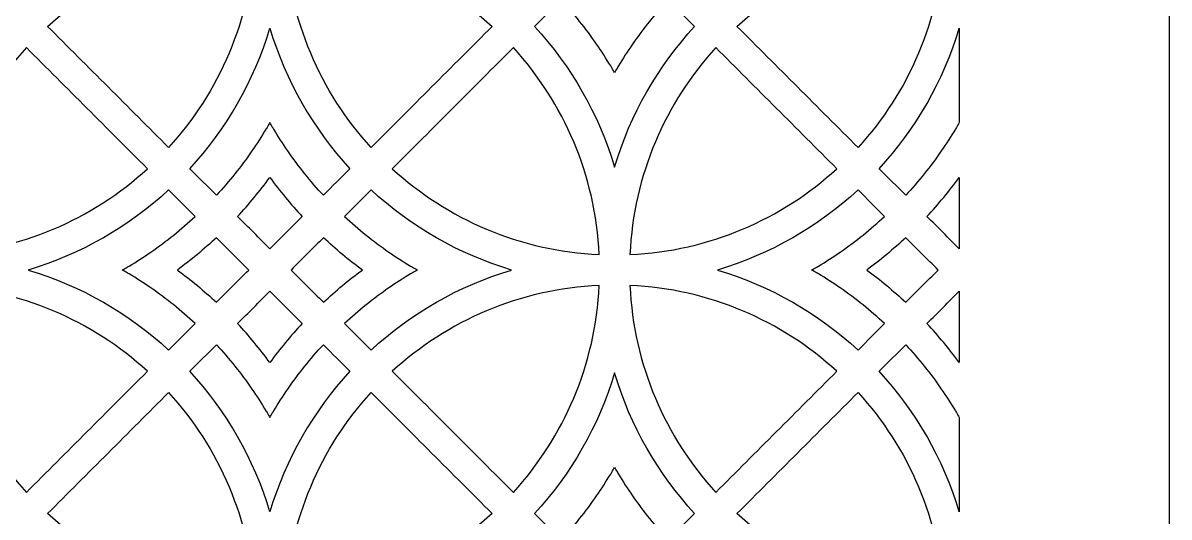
# Model space of a CAD drawing. Header units: centimetres. Extents: x -9 to 7.7, y -13.3 to 13.
# Drawn here: x -6.365 to -1.791, y -6.642 to -4.672 of the extents above; entities that cross this region are included whole.
import ezdxf

# ---------------------------------------------------------------- set-up
doc = ezdxf.new("R2010")
doc.units = ezdxf.units.CM
doc.header["$MEASUREMENT"] = 0
doc.layers.add('layer 1', color=7, linetype='Continuous')

msp = doc.modelspace()

# ---------------------------------------------------------------- linework, layer by layer
at = {"layer": 'layer 1', "color": 177}
msp.add_open_spline([(-1.7908, 13.002), (-4.18298, 13.002), (-6.57516, 13.002), (-8.96734, 13.002), (-8.96734, 13.002), (-8.96734, 5.00681), (-8.96734, -2.98838), (-8.96734, -10.98356), (-8.96734, -10.98356), (-8.96732, -10.98356), (-8.9673, -10.98356), (-8.96728, -10.98356), (-8.96728, -10.98356), (-8.96728, -11.7597), (-8.96728, -12.53583), (-8.96728, -13.31196), (-8.96728, -13.31196), (-8.68819, -13.31196), (-8.4091, -13.31196), (-8.13002, -13.31196), (-8.13002, -13.31196), (-8.13002, -13.19235), (-8.13002, -13.07274), (-8.13002, -12.95313), (-8.13002, -12.95313), (-7.8348, -12.95313), (-7.53959, -12.95313), (-7.24438, -12.95313), (-7.24438, -12.95313), (-7.24438, -12.71941), (-7.24438, -12.48568), (-7.24438, -12.25195), (-7.24438, -12.25195), (-7.12494, -12.24957), (-7.00551, -12.24719), (-6.88608, -12.2448), (-6.88608, -12.2448), (-6.86487, -12.30528), (-6.83708, -12.35773), (-6.79093, -12.40402), (-6.79093, -12.40402), (-6.74575, -12.44934), (-6.69905, -12.47736), (-6.6442, -12.49011), (-6.6442, -12.49011), (-6.57162, -12.50699), (-6.49496, -12.49964), (-6.43668, -12.44881), (-6.43668, -12.44881), (-6.38029, -12.3996), (-6.34775, -12.3208), (-6.33607, -12.24562), (-6.33607, -12.24562), (-6.3027, -12.24899), (-6.27432, -12.24821), (-6.24755, -12.24438), (-6.24755, -12.24438), (-6.11399, -12.22526), (-6.0509, -12.14075), (-6.03963, -12.01331), (-6.03963, -12.01331), (-6.03686, -11.98208), (-6.03906, -11.95125), (-6.04899, -11.92411), (-6.04899, -11.92411), (-6.04688, -11.92463), (-6.04478, -11.92515), (-6.04268, -11.92568), (-6.04268, -11.92568), (-5.99555, -11.94198), (-5.94843, -11.95827), (-5.90129, -11.97457), (-5.90129, -11.97457), (-5.87301, -12.26337), (-5.64998, -12.48824), (-5.37904, -12.48824), (-5.37904, -12.48824), (-5.1081, -12.48824), (-4.88508, -12.26337), (-4.85679, -11.97457), (-4.85679, -11.97457), (-4.80966, -11.95827), (-4.76253, -11.94198), (-4.7154, -11.92568), (-4.7154, -11.92568), (-4.7133, -11.92515), (-4.7112, -11.92463), (-4.7091, -11.92411), (-4.7091, -11.92411), (-4.71902, -11.95125), (-4.72122, -11.98208), (-4.71846, -12.01331), (-4.71846, -12.01331), (-4.70718, -12.14075), (-4.64409, -12.22526), (-4.51053, -12.24438), (-4.51053, -12.24438), (-4.48377, -12.24821), (-4.45538, -12.24899), (-4.42202, -12.24562), (-4.42202, -12.24562), (-4.41033, -12.3208), (-4.37779, -12.3996), (-4.3214, -12.44881), (-4.3214, -12.44881), (-4.26313, -12.49964), (-4.18647, -12.50699), (-4.11388, -12.49011), (-4.11388, -12.49011), (-4.05904, -12.47736), (-4.01234, -12.44934), (-3.96715, -12.40402), (-3.96715, -12.40402), (-3.921, -12.35773), (-3.89321, -12.30528), (-3.87201, -12.2448), (-3.87201, -12.2448), (-3.75257, -12.24719), (-3.63314, -12.24957), (-3.51371, -12.25195), (-3.51371, -12.25195), (-3.51371, -12.48568), (-3.51371, -12.71941), (-3.51371, -12.95313), (-3.51371, -12.95313), (-3.21849, -12.95313), (-2.92328, -12.95313), (-2.62806, -12.95313), (-2.62806, -12.95313), (-2.62806, -13.07274), (-2.62806, -13.19235), (-2.62806, -13.31196), (-2.62806, -13.31196), (-2.34898, -13.31196), (-2.06989, -13.31196), (-1.7908, -13.31196), (-1.7908, -13.31196), (-1.7908, -12.53583), (-1.7908, -11.7597), (-1.7908, -10.98356), (-1.7908, -10.98356), (-1.7908, -2.98838), (-1.7908, 5.00681), (-1.7908, 13.002)], degree=3, knots=[0, 0, 0, 0, 0.027027, 0.027027, 0.027027, 0.027027, 0.0540541, 0.0540541, 0.0540541, 0.0540541, 0.0810811, 0.0810811, 0.0810811, 0.0810811, 0.1081081, 0.1081081, 0.1081081, 0.1081081, 0.1351351, 0.1351351, 0.1351351, 0.1351351, 0.1621622, 0.1621622, 0.1621622, 0.1621622, 0.1891892, 0.1891892, 0.1891892, 0.1891892, 0.2162162, 0.2162162, 0.2162162, 0.2162162, 0.2432432, 0.2432432, 0.2432432, 0.2432432, 0.2702703, 0.2702703, 0.2702703, 0.2702703, 0.2972973, 0.2972973, 0.2972973, 0.2972973, 0.3243243, 0.3243243, 0.3243243, 0.3243243, 0.3513514, 0.3513514, 0.3513514, 0.3513514, 0.3783784, 0.3783784, 0.3783784, 0.3783784, 0.4054054, 0.4054054, 0.4054054, 0.4054054, 0.4324324, 0.4324324, 0.4324324, 0.4324324, 0.4594595, 0.4594595, 0.4594595, 0.4594595, 0.4864865, 0.4864865, 0.4864865, 0.4864865, 0.5135135, 0.5135135, 0.5135135, 0.5135135, 0.5405405, 0.5405405, 0.5405405, 0.5405405, 0.5675676, 0.5675676, 0.5675676, 0.5675676, 0.5945946, 0.5945946, 0.5945946, 0.5945946, 0.6216216, 0.6216216, 0.6216216, 0.6216216, 0.6486486, 0.6486486, 0.6486486, 0.6486486, 0.6756757, 0.6756757, 0.6756757, 0.6756757, 0.7027027, 0.7027027, 0.7027027, 0.7027027, 0.7297297, 0.7297297, 0.7297297, 0.7297297, 0.7567568, 0.7567568, 0.7567568, 0.7567568, 0.7837838, 0.7837838, 0.7837838, 0.7837838, 0.8108108, 0.8108108, 0.8108108, 0.8108108, 0.8378378, 0.8378378, 0.8378378, 0.8378378, 0.8648649, 0.8648649, 0.8648649, 0.8648649, 0.8918919, 0.8918919, 0.8918919, 0.8918919, 0.9189189, 0.9189189, 0.9189189, 0.9189189, 0.9459459, 0.9459459, 0.9459459, 0.9459459, 1, 1, 1, 1], dxfattribs=at)
at = {"layer": 'layer 1', "color": 7}
for points, knots in [([(-6.26607, -4.6854), (-6.10505, -4.84643), (-5.94403, -5.00747), (-5.783, -5.16849), (-5.783, -5.16849), (-5.58218, -4.94861), (-5.45496, -4.66036), (-5.44039, -4.34277), (-5.44039, -4.34277), (-5.75798, -4.35735), (-6.04622, -4.48457), (-6.26607, -4.6854)], [0, 0, 0, 0, 0.25, 0.25, 0.25, 0.25, 0.5, 0.5, 0.5, 0.5, 1, 1, 1, 1]), ([(-4.97513, -5.16849), (-4.81411, -5.00747), (-4.65309, -4.84644), (-4.49206, -4.68542), (-4.49206, -4.68542), (-4.71193, -4.48459), (-5.00016, -4.35736), (-5.31774, -4.34278), (-5.31774, -4.34278), (-5.30317, -4.66036), (-5.17596, -4.94861), (-4.97513, -5.16849)], [0, 0, 0, 0, 0.25, 0.25, 0.25, 0.25, 0.5, 0.5, 0.5, 0.5, 1, 1, 1, 1]), ([(-3.51507, -4.68542), (-3.35403, -4.84645), (-3.19301, -5.00748), (-3.03198, -5.1685), (-3.03198, -5.1685), (-2.83113, -4.94864), (-2.7039, -4.66037), (-2.68933, -4.34277), (-2.68933, -4.34277), (-3.00694, -4.35734), (-3.29519, -4.48457), (-3.51507, -4.68542)], [0, 0, 0, 0, 0.25, 0.25, 0.25, 0.25, 0.5, 0.5, 0.5, 0.5, 1, 1, 1, 1]), ([(-3.79008, -4.57956), (-3.75478, -4.61485), (-3.71948, -4.65016), (-3.68418, -4.68546), (-3.68418, -4.68546), (-3.82985, -4.8437), (-3.94043, -5.03476), (-4.00352, -5.24628), (-4.00352, -5.24628), (-4.06663, -5.03473), (-4.17723, -4.84368), (-4.32292, -4.68543), (-4.32292, -4.68543), (-4.28762, -4.65013), (-4.25234, -4.61484), (-4.21705, -4.57956), (-4.21705, -4.57956), (-4.16569, -4.63493), (-4.11822, -4.69398), (-4.0751, -4.75627), (-4.0751, -4.75627), (-4.07509, -4.75627), (-4.07508, -4.75627), (-4.07507, -4.75627), (-4.07507, -4.75627), (-4.07506, -4.75628), (-4.07506, -4.75628), (-4.07506, -4.75628), (-4.07506, -4.75628), (-4.07508, -4.75631), (-4.07509, -4.75633), (-4.0751, -4.75636), (-4.0751, -4.75636), (-4.05556, -4.78461), (-4.03685, -4.81349), (-4.01911, -4.84301), (-4.01911, -4.84301), (-4.01772, -4.84531), (-4.01636, -4.84761), (-4.01499, -4.84991), (-4.01499, -4.84991), (-4.01485, -4.85013), (-4.01473, -4.85034), (-4.0146, -4.85056), (-4.0146, -4.85056), (-4.01088, -4.85684), (-4.0072, -4.86315), (-4.00357, -4.86948), (-4.00357, -4.86948), (-3.99993, -4.86315), (-3.99625, -4.85684), (-3.99252, -4.85058), (-3.99252, -4.85058), (-3.9924, -4.85034), (-3.99227, -4.85013), (-3.99213, -4.84991), (-3.99213, -4.84991), (-3.99077, -4.84761), (-3.9894, -4.84531), (-3.98802, -4.84301), (-3.98802, -4.84301), (-3.97027, -4.81349), (-3.95157, -4.78461), (-3.93202, -4.75636), (-3.93202, -4.75636), (-3.93203, -4.75633), (-3.93205, -4.75631), (-3.93207, -4.75628), (-3.93207, -4.75628), (-3.93207, -4.75628), (-3.93207, -4.75627), (-3.93207, -4.75627), (-3.93207, -4.75627), (-3.93204, -4.75627), (-3.93203, -4.75627), (-3.93202, -4.75627), (-3.93202, -4.75627), (-3.8889, -4.69398), (-3.84145, -4.63493), (-3.79008, -4.57956)], [0, 0, 0, 0, 0.047619, 0.047619, 0.047619, 0.047619, 0.0952381, 0.0952381, 0.0952381, 0.0952381, 0.1428571, 0.1428571, 0.1428571, 0.1428571, 0.1904762, 0.1904762, 0.1904762, 0.1904762, 0.2380952, 0.2380952, 0.2380952, 0.2380952, 0.2857143, 0.2857143, 0.2857143, 0.2857143, 0.3333333, 0.3333333, 0.3333333, 0.3333333, 0.3809524, 0.3809524, 0.3809524, 0.3809524, 0.4285714, 0.4285714, 0.4285714, 0.4285714, 0.4761905, 0.4761905, 0.4761905, 0.4761905, 0.5238095, 0.5238095, 0.5238095, 0.5238095, 0.5714286, 0.5714286, 0.5714286, 0.5714286, 0.6190476, 0.6190476, 0.6190476, 0.6190476, 0.6666667, 0.6666667, 0.6666667, 0.6666667, 0.7142857, 0.7142857, 0.7142857, 0.7142857, 0.7619048, 0.7619048, 0.7619048, 0.7619048, 0.8095238, 0.8095238, 0.8095238, 0.8095238, 0.8571429, 0.8571429, 0.8571429, 0.8571429, 0.9047619, 0.9047619, 0.9047619, 0.9047619, 1, 1, 1, 1]), ([(-5.16558, -5.35892), (-5.1303, -5.32365), (-5.09502, -5.28837), (-5.05974, -5.2531), (-5.05974, -5.2531), (-5.20538, -5.09484), (-5.31596, -4.90383), (-5.37907, -4.69234), (-5.37907, -4.69234), (-5.44217, -4.90383), (-5.55276, -5.09484), (-5.6984, -5.25309), (-5.6984, -5.25309), (-5.66312, -5.28837), (-5.62783, -5.32365), (-5.59255, -5.35892), (-5.59255, -5.35892), (-5.54119, -5.30355), (-5.49375, -5.24451), (-5.45063, -5.18222), (-5.45063, -5.18222), (-5.45062, -5.18222), (-5.4506, -5.18222), (-5.45059, -5.18222), (-5.45059, -5.18222), (-5.4506, -5.1822), (-5.45061, -5.18218), (-5.45062, -5.18216), (-5.45062, -5.18216), (-5.43108, -5.15391), (-5.41237, -5.12502), (-5.39463, -5.09551), (-5.39463, -5.09551), (-5.39325, -5.09321), (-5.39187, -5.09091), (-5.39051, -5.0886), (-5.39051, -5.0886), (-5.39037, -5.08839), (-5.39025, -5.08817), (-5.39012, -5.08795), (-5.39012, -5.08795), (-5.38639, -5.08168), (-5.38271, -5.07537), (-5.37909, -5.06903), (-5.37909, -5.06903), (-5.37909, -5.06903), (-5.37909, -5.06903), (-5.37909, -5.06903), (-5.37909, -5.06903), (-5.37909, -5.06903), (-5.37907, -5.06903), (-5.37907, -5.06903), (-5.37907, -5.06903), (-5.37907, -5.06903), (-5.37907, -5.06904), (-5.37907, -5.06904), (-5.37907, -5.06904), (-5.37906, -5.06904), (-5.37906, -5.06903), (-5.37906, -5.06903), (-5.37906, -5.06903), (-5.37906, -5.06903), (-5.37906, -5.06903), (-5.37906, -5.06904), (-5.37906, -5.06904), (-5.37906, -5.06903), (-5.37906, -5.06903), (-5.37906, -5.06903), (-5.37906, -5.06903), (-5.37542, -5.07537), (-5.37174, -5.08168), (-5.36802, -5.08795), (-5.36802, -5.08795), (-5.3679, -5.08817), (-5.36776, -5.08839), (-5.36763, -5.0886), (-5.36763, -5.0886), (-5.36627, -5.09091), (-5.36489, -5.09321), (-5.36351, -5.09551), (-5.36351, -5.09551), (-5.34576, -5.12502), (-5.32706, -5.15391), (-5.30751, -5.18216), (-5.30751, -5.18216), (-5.30752, -5.18218), (-5.30754, -5.1822), (-5.30756, -5.18222), (-5.30756, -5.18222), (-5.30754, -5.18222), (-5.30752, -5.18222), (-5.3075, -5.18222), (-5.3075, -5.18222), (-5.2644, -5.24451), (-5.21693, -5.30355), (-5.16558, -5.35892)], [0, 0, 0, 0, 0.04, 0.04, 0.04, 0.04, 0.08, 0.08, 0.08, 0.08, 0.12, 0.12, 0.12, 0.12, 0.16, 0.16, 0.16, 0.16, 0.2, 0.2, 0.2, 0.2, 0.24, 0.24, 0.24, 0.24, 0.28, 0.28, 0.28, 0.28, 0.32, 0.32, 0.32, 0.32, 0.36, 0.36, 0.36, 0.36, 0.4, 0.4, 0.4, 0.4, 0.44, 0.44, 0.44, 0.44, 0.48, 0.48, 0.48, 0.48, 0.52, 0.52, 0.52, 0.52, 0.56, 0.56, 0.56, 0.56, 0.6, 0.6, 0.6, 0.6, 0.64, 0.64, 0.64, 0.64, 0.68, 0.68, 0.68, 0.68, 0.72, 0.72, 0.72, 0.72, 0.76, 0.76, 0.76, 0.76, 0.8, 0.8, 0.8, 0.8, 0.84, 0.84, 0.84, 0.84, 0.88, 0.88, 0.88, 0.88, 0.92, 0.92, 0.92, 0.92, 1, 1, 1, 1]), ([(-2.62806, -5.06903), (-2.62806, -4.94348), (-2.62806, -4.81793), (-2.62806, -4.69239), (-2.62806, -4.69239), (-2.69117, -4.90387), (-2.80173, -5.09489), (-2.94736, -5.25312), (-2.94736, -5.25312), (-2.91209, -5.28839), (-2.87682, -5.32366), (-2.84155, -5.35893), (-2.84155, -5.35893), (-2.79019, -5.30356), (-2.74274, -5.24451), (-2.69962, -5.18223), (-2.69962, -5.18223), (-2.69961, -5.18223), (-2.69959, -5.18223), (-2.69956, -5.18223), (-2.69956, -5.18223), (-2.69959, -5.18221), (-2.69961, -5.18218), (-2.69962, -5.18216), (-2.69962, -5.18216), (-2.68007, -5.15391), (-2.66136, -5.12502), (-2.64362, -5.09551), (-2.64362, -5.09551), (-2.64224, -5.09321), (-2.64087, -5.09091), (-2.63951, -5.08861), (-2.63951, -5.08861), (-2.63936, -5.08839), (-2.63924, -5.08817), (-2.63912, -5.08795), (-2.63912, -5.08795), (-2.63538, -5.08168), (-2.63171, -5.07537), (-2.62807, -5.06903), (-2.62807, -5.06903), (-2.62807, -5.06903), (-2.62807, -5.06904), (-2.62807, -5.06904), (-2.62807, -5.06904), (-2.62806, -5.06904), (-2.62806, -5.06903), (-2.62806, -5.06903)], [0, 0, 0, 0, 0.0769231, 0.0769231, 0.0769231, 0.0769231, 0.1538462, 0.1538462, 0.1538462, 0.1538462, 0.2307692, 0.2307692, 0.2307692, 0.2307692, 0.3076923, 0.3076923, 0.3076923, 0.3076923, 0.3846154, 0.3846154, 0.3846154, 0.3846154, 0.4615385, 0.4615385, 0.4615385, 0.4615385, 0.5384615, 0.5384615, 0.5384615, 0.5384615, 0.6153846, 0.6153846, 0.6153846, 0.6153846, 0.6923077, 0.6923077, 0.6923077, 0.6923077, 0.7692308, 0.7692308, 0.7692308, 0.7692308, 0.8461538, 0.8461538, 0.8461538, 0.8461538, 1, 1, 1, 1]), ([(-6.35066, -4.76999), (-6.18963, -4.93102), (-6.02861, -5.09204), (-5.86758, -5.25306), (-5.86758, -5.25306), (-6.08746, -5.45388), (-6.3757, -5.5811), (-6.6933, -5.59567), (-6.6933, -5.59567), (-6.67871, -5.27808), (-6.55149, -4.98984), (-6.35066, -4.76999)], [0, 0, 0, 0, 0.25, 0.25, 0.25, 0.25, 0.5, 0.5, 0.5, 0.5, 1, 1, 1, 1]), ([(-4.89055, -5.25306), (-4.72953, -5.09204), (-4.5685, -4.93102), (-4.40749, -4.76999), (-4.40749, -4.76999), (-4.20665, -4.98985), (-4.07942, -5.27809), (-4.06484, -5.59568), (-4.06484, -5.59568), (-4.38244, -5.5811), (-4.67068, -5.45388), (-4.89055, -5.25306)], [0, 0, 0, 0, 0.25, 0.25, 0.25, 0.25, 0.5, 0.5, 0.5, 0.5, 1, 1, 1, 1]), ([(-3.59963, -4.76999), (-3.43861, -4.93103), (-3.27758, -5.09205), (-3.11656, -5.25309), (-3.11656, -5.25309), (-3.33642, -5.45393), (-3.62469, -5.58116), (-3.9423, -5.59573), (-3.9423, -5.59573), (-3.92773, -5.27812), (-3.80049, -4.98987), (-3.59963, -4.76999)], [0, 0, 0, 0, 0.25, 0.25, 0.25, 0.25, 0.5, 0.5, 0.5, 0.5, 1, 1, 1, 1]), ([(-5.50799, -5.4435), (-5.46502, -5.48648), (-5.42204, -5.52944), (-5.37907, -5.57241), (-5.37907, -5.57241), (-5.33609, -5.52944), (-5.29312, -5.48648), (-5.25014, -5.4435), (-5.25014, -5.4435), (-5.29609, -5.39423), (-5.33916, -5.34225), (-5.37907, -5.2878), (-5.37907, -5.2878), (-5.41898, -5.34225), (-5.46204, -5.39423), (-5.50799, -5.4435)], [0, 0, 0, 0, 0.2, 0.2, 0.2, 0.2, 0.4, 0.4, 0.4, 0.4, 0.6, 0.6, 0.6, 0.6, 1, 1, 1, 1]), ([(-2.62806, -5.57241), (-2.62806, -5.47755), (-2.62806, -5.38267), (-2.62806, -5.28781), (-2.62806, -5.28781), (-2.66798, -5.34226), (-2.71103, -5.39424), (-2.75698, -5.44351), (-2.75698, -5.44351), (-2.71401, -5.48648), (-2.67104, -5.52944), (-2.62806, -5.57241)], [0, 0, 0, 0, 0.25, 0.25, 0.25, 0.25, 0.5, 0.5, 0.5, 0.5, 1, 1, 1, 1]), ([(-5.67714, -5.87049), (-5.71242, -5.90576), (-5.74769, -5.94104), (-5.78297, -5.97632), (-5.78297, -5.97632), (-5.94122, -5.83068), (-6.13224, -5.7201), (-6.34372, -5.657), (-6.34372, -5.657), (-6.13224, -5.5939), (-5.94122, -5.4833), (-5.78297, -5.33767), (-5.78297, -5.33767), (-5.74769, -5.37294), (-5.71242, -5.40823), (-5.67714, -5.44351), (-5.67714, -5.44351), (-5.73251, -5.49487), (-5.79156, -5.54232), (-5.85384, -5.58543), (-5.85384, -5.58543), (-5.85384, -5.58545), (-5.85384, -5.58546), (-5.85384, -5.58549), (-5.85384, -5.58549), (-5.85386, -5.58546), (-5.85389, -5.58545), (-5.85391, -5.58544), (-5.85391, -5.58544), (-5.88217, -5.60499), (-5.91104, -5.62369), (-5.94057, -5.64143), (-5.94057, -5.64143), (-5.94287, -5.64282), (-5.94516, -5.64419), (-5.94746, -5.64555), (-5.94746, -5.64555), (-5.94768, -5.64569), (-5.9479, -5.64582), (-5.94811, -5.64594), (-5.94811, -5.64594), (-5.9544, -5.64967), (-5.9607, -5.65335), (-5.96703, -5.65698), (-5.96703, -5.65698), (-5.96703, -5.65698), (-5.96703, -5.65698), (-5.96703, -5.65698), (-5.96703, -5.65698), (-5.96703, -5.65698), (-5.96703, -5.65699), (-5.96703, -5.65699), (-5.96703, -5.65699), (-5.96703, -5.65699), (-5.96703, -5.65699), (-5.96702, -5.657), (-5.96702, -5.657), (-5.96703, -5.657), (-5.96703, -5.657), (-5.96703, -5.657), (-5.96703, -5.657), (-5.96703, -5.657), (-5.96703, -5.657), (-5.96703, -5.657), (-5.96703, -5.657), (-5.96703, -5.657), (-5.96703, -5.657), (-5.96703, -5.65701), (-5.96703, -5.65701), (-5.96071, -5.66064), (-5.9544, -5.66432), (-5.94812, -5.66804), (-5.94812, -5.66804), (-5.9479, -5.66816), (-5.94768, -5.66831), (-5.94746, -5.66843), (-5.94746, -5.66843), (-5.94515, -5.66979), (-5.94287, -5.67118), (-5.94057, -5.67255), (-5.94057, -5.67255), (-5.91104, -5.6903), (-5.88217, -5.709), (-5.85391, -5.72855), (-5.85391, -5.72855), (-5.85389, -5.72854), (-5.85386, -5.72852), (-5.85384, -5.7285), (-5.85384, -5.7285), (-5.85384, -5.72852), (-5.85384, -5.72854), (-5.85384, -5.72856), (-5.85384, -5.72856), (-5.79155, -5.77167), (-5.73251, -5.81913), (-5.67714, -5.87049)], [0, 0, 0, 0, 0.04, 0.04, 0.04, 0.04, 0.08, 0.08, 0.08, 0.08, 0.12, 0.12, 0.12, 0.12, 0.16, 0.16, 0.16, 0.16, 0.2, 0.2, 0.2, 0.2, 0.24, 0.24, 0.24, 0.24, 0.28, 0.28, 0.28, 0.28, 0.32, 0.32, 0.32, 0.32, 0.36, 0.36, 0.36, 0.36, 0.4, 0.4, 0.4, 0.4, 0.44, 0.44, 0.44, 0.44, 0.48, 0.48, 0.48, 0.48, 0.52, 0.52, 0.52, 0.52, 0.56, 0.56, 0.56, 0.56, 0.6, 0.6, 0.6, 0.6, 0.64, 0.64, 0.64, 0.64, 0.68, 0.68, 0.68, 0.68, 0.72, 0.72, 0.72, 0.72, 0.76, 0.76, 0.76, 0.76, 0.8, 0.8, 0.8, 0.8, 0.84, 0.84, 0.84, 0.84, 0.88, 0.88, 0.88, 0.88, 0.92, 0.92, 0.92, 0.92, 1, 1, 1, 1]), ([(-5.081, -5.44351), (-5.04571, -5.40823), (-5.01044, -5.37296), (-4.97516, -5.33767), (-4.97516, -5.33767), (-4.81691, -5.4833), (-4.62589, -5.5939), (-4.41441, -5.657), (-4.41441, -5.657), (-4.62589, -5.7201), (-4.81691, -5.8307), (-4.97516, -5.97632), (-4.97516, -5.97632), (-5.01044, -5.94105), (-5.04571, -5.90577), (-5.081, -5.87049), (-5.081, -5.87049), (-5.02562, -5.81913), (-4.96658, -5.77167), (-4.90429, -5.72857), (-4.90429, -5.72857), (-4.90429, -5.72855), (-4.90429, -5.72852), (-4.90429, -5.72851), (-4.90429, -5.72851), (-4.90427, -5.72852), (-4.90425, -5.72855), (-4.90422, -5.72856), (-4.90422, -5.72856), (-4.87597, -5.709), (-4.8471, -5.6903), (-4.81757, -5.67255), (-4.81757, -5.67255), (-4.81527, -5.67118), (-4.81297, -5.66981), (-4.81067, -5.66844), (-4.81067, -5.66844), (-4.81045, -5.66831), (-4.81023, -5.66818), (-4.81001, -5.66805), (-4.81001, -5.66805), (-4.80374, -5.66432), (-4.79744, -5.66065), (-4.79109, -5.65701), (-4.79109, -5.65701), (-4.7911, -5.65701), (-4.7911, -5.65701), (-4.7911, -5.65701), (-4.7911, -5.65701), (-4.7911, -5.65701), (-4.7911, -5.65701), (-4.7911, -5.65701), (-4.7911, -5.65701), (-4.7911, -5.657), (-4.7911, -5.657), (-4.79112, -5.657), (-4.79112, -5.657), (-4.7911, -5.657), (-4.7911, -5.657), (-4.7911, -5.657), (-4.7911, -5.657), (-4.7911, -5.657), (-4.7911, -5.65699), (-4.7911, -5.65699), (-4.7911, -5.65699), (-4.7911, -5.65699), (-4.7911, -5.65699), (-4.7911, -5.65699), (-4.7911, -5.65699), (-4.79743, -5.65335), (-4.80374, -5.64967), (-4.81001, -5.64596), (-4.81001, -5.64596), (-4.81023, -5.64582), (-4.81045, -5.64569), (-4.81067, -5.64557), (-4.81067, -5.64557), (-4.81297, -5.6442), (-4.81527, -5.64282), (-4.81757, -5.64144), (-4.81757, -5.64144), (-4.8471, -5.6237), (-4.87597, -5.60499), (-4.90422, -5.58544), (-4.90422, -5.58544), (-4.90425, -5.58546), (-4.90427, -5.58547), (-4.90429, -5.58549), (-4.90429, -5.58549), (-4.90429, -5.58547), (-4.90429, -5.58546), (-4.90429, -5.58544), (-4.90429, -5.58544), (-4.96659, -5.54232), (-5.02562, -5.49487), (-5.081, -5.44351)], [0, 0, 0, 0, 0.04, 0.04, 0.04, 0.04, 0.08, 0.08, 0.08, 0.08, 0.12, 0.12, 0.12, 0.12, 0.16, 0.16, 0.16, 0.16, 0.2, 0.2, 0.2, 0.2, 0.24, 0.24, 0.24, 0.24, 0.28, 0.28, 0.28, 0.28, 0.32, 0.32, 0.32, 0.32, 0.36, 0.36, 0.36, 0.36, 0.4, 0.4, 0.4, 0.4, 0.44, 0.44, 0.44, 0.44, 0.48, 0.48, 0.48, 0.48, 0.52, 0.52, 0.52, 0.52, 0.56, 0.56, 0.56, 0.56, 0.6, 0.6, 0.6, 0.6, 0.64, 0.64, 0.64, 0.64, 0.68, 0.68, 0.68, 0.68, 0.72, 0.72, 0.72, 0.72, 0.76, 0.76, 0.76, 0.76, 0.8, 0.8, 0.8, 0.8, 0.84, 0.84, 0.84, 0.84, 0.88, 0.88, 0.88, 0.88, 0.92, 0.92, 0.92, 0.92, 1, 1, 1, 1]), ([(-3.03194, -5.3377), (-2.99667, -5.37297), (-2.9614, -5.40824), (-2.92613, -5.44351), (-2.92613, -5.44351), (-2.98149, -5.49487), (-3.04055, -5.54232), (-3.10283, -5.58544), (-3.10283, -5.58544), (-3.10283, -5.58546), (-3.10283, -5.58547), (-3.10283, -5.58549), (-3.10283, -5.58549), (-3.10285, -5.58547), (-3.10288, -5.58546), (-3.1029, -5.58544), (-3.1029, -5.58544), (-3.13115, -5.60499), (-3.16004, -5.6237), (-3.18955, -5.64144), (-3.18955, -5.64144), (-3.19185, -5.64282), (-3.19415, -5.64419), (-3.19645, -5.64557), (-3.19645, -5.64557), (-3.19667, -5.64569), (-3.19689, -5.64582), (-3.19711, -5.64596), (-3.19711, -5.64596), (-3.20338, -5.64967), (-3.20969, -5.65335), (-3.21603, -5.65699), (-3.21603, -5.65699), (-3.21602, -5.65699), (-3.21602, -5.65699), (-3.21602, -5.65699), (-3.21602, -5.65699), (-3.21602, -5.65699), (-3.21602, -5.65699), (-3.21602, -5.65699), (-3.21602, -5.65699), (-3.21602, -5.657), (-3.21602, -5.657), (-3.21601, -5.657), (-3.21601, -5.657), (-3.21602, -5.657), (-3.21602, -5.657), (-3.21602, -5.657), (-3.21602, -5.657), (-3.21602, -5.65701), (-3.21602, -5.65701), (-3.21602, -5.65701), (-3.21602, -5.65701), (-3.21602, -5.65701), (-3.21602, -5.65701), (-3.21602, -5.65701), (-3.21602, -5.65701), (-3.20968, -5.66065), (-3.20338, -5.66432), (-3.19711, -5.66805), (-3.19711, -5.66805), (-3.19689, -5.66818), (-3.19667, -5.66831), (-3.19645, -5.66844), (-3.19645, -5.66844), (-3.19415, -5.66981), (-3.19185, -5.67118), (-3.18955, -5.67255), (-3.18955, -5.67255), (-3.16004, -5.6903), (-3.13115, -5.709), (-3.1029, -5.72856), (-3.1029, -5.72856), (-3.10288, -5.72855), (-3.10285, -5.72852), (-3.10283, -5.72851), (-3.10283, -5.72851), (-3.10283, -5.72852), (-3.10283, -5.72855), (-3.10283, -5.72856), (-3.10283, -5.72856), (-3.04055, -5.77167), (-2.9815, -5.81914), (-2.92613, -5.8705), (-2.92613, -5.8705), (-2.9614, -5.90576), (-2.99667, -5.94104), (-3.03195, -5.97631), (-3.03195, -5.97631), (-3.19019, -5.83067), (-3.38123, -5.72011), (-3.59271, -5.657), (-3.59271, -5.657), (-3.38121, -5.5939), (-3.19019, -5.48334), (-3.03194, -5.3377)], [0, 0, 0, 0, 0.04, 0.04, 0.04, 0.04, 0.08, 0.08, 0.08, 0.08, 0.12, 0.12, 0.12, 0.12, 0.16, 0.16, 0.16, 0.16, 0.2, 0.2, 0.2, 0.2, 0.24, 0.24, 0.24, 0.24, 0.28, 0.28, 0.28, 0.28, 0.32, 0.32, 0.32, 0.32, 0.36, 0.36, 0.36, 0.36, 0.4, 0.4, 0.4, 0.4, 0.44, 0.44, 0.44, 0.44, 0.48, 0.48, 0.48, 0.48, 0.52, 0.52, 0.52, 0.52, 0.56, 0.56, 0.56, 0.56, 0.6, 0.6, 0.6, 0.6, 0.64, 0.64, 0.64, 0.64, 0.68, 0.68, 0.68, 0.68, 0.72, 0.72, 0.72, 0.72, 0.76, 0.76, 0.76, 0.76, 0.8, 0.8, 0.8, 0.8, 0.84, 0.84, 0.84, 0.84, 0.88, 0.88, 0.88, 0.88, 0.92, 0.92, 0.92, 0.92, 1, 1, 1, 1]), ([(-5.59256, -5.52807), (-5.5496, -5.57105), (-5.50662, -5.61402), (-5.46365, -5.657), (-5.46365, -5.657), (-5.50662, -5.69997), (-5.5496, -5.74295), (-5.59256, -5.78592), (-5.59256, -5.78592), (-5.64183, -5.73997), (-5.69381, -5.6969), (-5.74826, -5.657), (-5.74826, -5.657), (-5.69381, -5.61708), (-5.64183, -5.57402), (-5.59256, -5.52807)], [0, 0, 0, 0, 0.2, 0.2, 0.2, 0.2, 0.4, 0.4, 0.4, 0.4, 0.6, 0.6, 0.6, 0.6, 1, 1, 1, 1]), ([(-5.16557, -5.78592), (-5.20854, -5.74295), (-5.25152, -5.69997), (-5.29449, -5.657), (-5.29449, -5.657), (-5.25152, -5.61403), (-5.20854, -5.57105), (-5.16557, -5.52808), (-5.16557, -5.52808), (-5.1163, -5.57403), (-5.06431, -5.6171), (-5.00987, -5.657), (-5.00987, -5.657), (-5.06431, -5.69691), (-5.1163, -5.73997), (-5.16557, -5.78592)], [0, 0, 0, 0, 0.2, 0.2, 0.2, 0.2, 0.4, 0.4, 0.4, 0.4, 0.6, 0.6, 0.6, 0.6, 1, 1, 1, 1]), ([(-2.84155, -5.52808), (-2.79858, -5.57105), (-2.75562, -5.61403), (-2.71264, -5.657), (-2.71264, -5.657), (-2.75562, -5.69998), (-2.79858, -5.74295), (-2.84155, -5.78592), (-2.84155, -5.78592), (-2.89082, -5.73997), (-2.94281, -5.6969), (-2.99725, -5.657), (-2.99725, -5.657), (-2.94281, -5.6171), (-2.89082, -5.57403), (-2.84155, -5.52808)], [0, 0, 0, 0, 0.2, 0.2, 0.2, 0.2, 0.4, 0.4, 0.4, 0.4, 0.6, 0.6, 0.6, 0.6, 1, 1, 1, 1]), ([(-5.86758, -6.06093), (-6.02861, -6.22195), (-6.18962, -6.38297), (-6.35064, -6.544), (-6.35064, -6.544), (-6.55149, -6.32414), (-6.67871, -6.03591), (-6.6933, -5.71832), (-6.6933, -5.71832), (-6.3757, -5.73289), (-6.08745, -5.8601), (-5.86758, -6.06093)], [0, 0, 0, 0, 0.25, 0.25, 0.25, 0.25, 0.5, 0.5, 0.5, 0.5, 1, 1, 1, 1]), ([(-5.25014, -5.8705), (-5.29311, -5.82752), (-5.33609, -5.78455), (-5.37906, -5.74157), (-5.37906, -5.74157), (-5.42204, -5.78455), (-5.46501, -5.82752), (-5.50798, -5.8705), (-5.50798, -5.8705), (-5.46203, -5.91976), (-5.41896, -5.97175), (-5.37906, -6.0262), (-5.37906, -6.0262), (-5.33916, -5.97175), (-5.29609, -5.91976), (-5.25014, -5.8705)], [0, 0, 0, 0, 0.2, 0.2, 0.2, 0.2, 0.4, 0.4, 0.4, 0.4, 0.6, 0.6, 0.6, 0.6, 1, 1, 1, 1]), ([(-4.40748, -6.54401), (-4.5685, -6.38298), (-4.72953, -6.22196), (-4.89055, -6.06093), (-4.89055, -6.06093), (-4.67068, -5.86012), (-4.38244, -5.73289), (-4.06484, -5.71832), (-4.06484, -5.71832), (-4.07941, -6.03592), (-4.20665, -6.32414), (-4.40748, -6.54401)], [0, 0, 0, 0, 0.25, 0.25, 0.25, 0.25, 0.5, 0.5, 0.5, 0.5, 1, 1, 1, 1]), ([(-3.11656, -6.06092), (-3.27758, -6.22195), (-3.43861, -6.38297), (-3.59963, -6.54401), (-3.59963, -6.54401), (-3.80049, -6.32414), (-3.92773, -6.03588), (-3.9423, -5.71828), (-3.9423, -5.71828), (-3.62469, -5.73284), (-3.33642, -5.86008), (-3.11656, -6.06092)], [0, 0, 0, 0, 0.25, 0.25, 0.25, 0.25, 0.5, 0.5, 0.5, 0.5, 1, 1, 1, 1]), ([(-2.62806, -6.02619), (-2.62806, -5.93131), (-2.62806, -5.83645), (-2.62806, -5.74159), (-2.62806, -5.74159), (-2.67104, -5.78455), (-2.71401, -5.82752), (-2.75698, -5.8705), (-2.75698, -5.8705), (-2.71103, -5.91976), (-2.66798, -5.97174), (-2.62806, -6.02619)], [0, 0, 0, 0, 0.25, 0.25, 0.25, 0.25, 0.5, 0.5, 0.5, 0.5, 1, 1, 1, 1]), ([(-5.59255, -5.95506), (-5.62783, -5.99035), (-5.66312, -6.02563), (-5.6984, -6.0609), (-5.6984, -6.0609), (-5.55276, -6.21916), (-5.44217, -6.41017), (-5.37906, -6.62166), (-5.37906, -6.62166), (-5.31596, -6.41017), (-5.20538, -6.21916), (-5.05974, -6.0609), (-5.05974, -6.0609), (-5.09502, -6.02563), (-5.13029, -5.99035), (-5.16557, -5.95506), (-5.16557, -5.95506), (-5.21693, -6.01045), (-5.26439, -6.06948), (-5.3075, -6.13177), (-5.3075, -6.13177), (-5.30751, -6.13177), (-5.30754, -6.13177), (-5.30755, -6.13177), (-5.30755, -6.13177), (-5.30754, -6.13179), (-5.30752, -6.13181), (-5.3075, -6.13184), (-5.3075, -6.13184), (-5.32706, -6.16009), (-5.34576, -6.18898), (-5.36351, -6.21849), (-5.36351, -6.21849), (-5.36488, -6.22079), (-5.36627, -6.22309), (-5.36762, -6.22539), (-5.36762, -6.22539), (-5.36775, -6.22561), (-5.36788, -6.22583), (-5.36802, -6.22605), (-5.36802, -6.22605), (-5.37174, -6.23232), (-5.37542, -6.23863), (-5.37905, -6.24497), (-5.37905, -6.24497), (-5.37905, -6.24496), (-5.37905, -6.24496), (-5.37905, -6.24496), (-5.37905, -6.24496), (-5.37905, -6.24496), (-5.37906, -6.24496), (-5.37906, -6.24496), (-5.37906, -6.24496), (-5.37906, -6.24496), (-5.37906, -6.24496), (-5.37906, -6.24496), (-5.37906, -6.24496), (-5.37906, -6.24496), (-5.37907, -6.24496), (-5.37907, -6.24497), (-5.37907, -6.24497), (-5.37907, -6.24496), (-5.37907, -6.24496), (-5.37907, -6.24496), (-5.37907, -6.24496), (-5.37907, -6.24496), (-5.37907, -6.24496), (-5.37907, -6.24497), (-5.37907, -6.24497), (-5.38271, -6.23863), (-5.38639, -6.23232), (-5.3901, -6.22605), (-5.3901, -6.22605), (-5.39024, -6.22583), (-5.39037, -6.22561), (-5.39051, -6.22539), (-5.39051, -6.22539), (-5.39187, -6.22309), (-5.39324, -6.22079), (-5.39462, -6.21849), (-5.39462, -6.21849), (-5.41237, -6.18898), (-5.43107, -6.16009), (-5.45062, -6.13184), (-5.45062, -6.13184), (-5.45061, -6.13181), (-5.45059, -6.13179), (-5.45057, -6.13177), (-5.45057, -6.13177), (-5.45059, -6.13177), (-5.45061, -6.13177), (-5.45063, -6.13177), (-5.45063, -6.13177), (-5.49374, -6.06948), (-5.54119, -6.01045), (-5.59255, -5.95506)], [0, 0, 0, 0, 0.04, 0.04, 0.04, 0.04, 0.08, 0.08, 0.08, 0.08, 0.12, 0.12, 0.12, 0.12, 0.16, 0.16, 0.16, 0.16, 0.2, 0.2, 0.2, 0.2, 0.24, 0.24, 0.24, 0.24, 0.28, 0.28, 0.28, 0.28, 0.32, 0.32, 0.32, 0.32, 0.36, 0.36, 0.36, 0.36, 0.4, 0.4, 0.4, 0.4, 0.44, 0.44, 0.44, 0.44, 0.48, 0.48, 0.48, 0.48, 0.52, 0.52, 0.52, 0.52, 0.56, 0.56, 0.56, 0.56, 0.6, 0.6, 0.6, 0.6, 0.64, 0.64, 0.64, 0.64, 0.68, 0.68, 0.68, 0.68, 0.72, 0.72, 0.72, 0.72, 0.76, 0.76, 0.76, 0.76, 0.8, 0.8, 0.8, 0.8, 0.84, 0.84, 0.84, 0.84, 0.88, 0.88, 0.88, 0.88, 0.92, 0.92, 0.92, 0.92, 1, 1, 1, 1]), ([(-2.62806, -6.62164), (-2.62806, -6.49608), (-2.62806, -6.37052), (-2.62806, -6.24496), (-2.62806, -6.24496), (-2.62806, -6.24496), (-2.62806, -6.24496), (-2.62807, -6.24496), (-2.62807, -6.24496), (-2.62807, -6.24496), (-2.62807, -6.24496), (-2.62807, -6.24497), (-2.62807, -6.24497), (-2.6317, -6.23863), (-2.63538, -6.23233), (-2.6391, -6.22605), (-2.6391, -6.22605), (-2.63924, -6.22583), (-2.63936, -6.22561), (-2.63949, -6.22539), (-2.63949, -6.22539), (-2.64087, -6.22309), (-2.64224, -6.22079), (-2.64362, -6.21849), (-2.64362, -6.21849), (-2.66136, -6.18898), (-2.68007, -6.16009), (-2.69962, -6.13184), (-2.69962, -6.13184), (-2.6996, -6.13181), (-2.69959, -6.13179), (-2.69957, -6.13177), (-2.69957, -6.13177), (-2.69959, -6.13177), (-2.69961, -6.13177), (-2.69962, -6.13177), (-2.69962, -6.13177), (-2.74274, -6.06948), (-2.79019, -6.01045), (-2.84155, -5.95508), (-2.84155, -5.95508), (-2.87682, -5.99035), (-2.91209, -6.02562), (-2.94737, -6.06089), (-2.94737, -6.06089), (-2.80173, -6.21913), (-2.69117, -6.41015), (-2.62806, -6.62164)], [0, 0, 0, 0, 0.0769231, 0.0769231, 0.0769231, 0.0769231, 0.1538462, 0.1538462, 0.1538462, 0.1538462, 0.2307692, 0.2307692, 0.2307692, 0.2307692, 0.3076923, 0.3076923, 0.3076923, 0.3076923, 0.3846154, 0.3846154, 0.3846154, 0.3846154, 0.4615385, 0.4615385, 0.4615385, 0.4615385, 0.5384615, 0.5384615, 0.5384615, 0.5384615, 0.6153846, 0.6153846, 0.6153846, 0.6153846, 0.6923077, 0.6923077, 0.6923077, 0.6923077, 0.7692308, 0.7692308, 0.7692308, 0.7692308, 0.8461538, 0.8461538, 0.8461538, 0.8461538, 1, 1, 1, 1]), ([(-4.21703, -6.73445), (-4.25233, -6.69916), (-4.28761, -6.66388), (-4.32289, -6.62859), (-4.32289, -6.62859), (-4.17722, -6.47033), (-4.06661, -6.27928), (-4.00352, -6.06773), (-4.00352, -6.06773), (-3.94042, -6.27925), (-3.82985, -6.47029), (-3.68418, -6.62855), (-3.68418, -6.62855), (-3.71948, -6.66384), (-3.75478, -6.69915), (-3.79008, -6.73445), (-3.79008, -6.73445), (-3.84145, -6.67907), (-3.8889, -6.62001), (-3.93202, -6.55771), (-3.93202, -6.55771), (-3.93203, -6.55771), (-3.93205, -6.55771), (-3.93207, -6.55771), (-3.93207, -6.55771), (-3.93207, -6.55771), (-3.93207, -6.55771), (-3.93207, -6.55771), (-3.93207, -6.55771), (-3.93205, -6.55769), (-3.93203, -6.55767), (-3.93202, -6.55764), (-3.93202, -6.55764), (-3.95157, -6.52939), (-3.97027, -6.50052), (-3.98802, -6.47099), (-3.98802, -6.47099), (-3.9894, -6.46869), (-3.99077, -6.46639), (-3.99213, -6.46408), (-3.99213, -6.46408), (-3.99227, -6.46387), (-3.9924, -6.46365), (-3.99252, -6.46344), (-3.99252, -6.46344), (-3.99625, -6.45715), (-3.99993, -6.45085), (-4.00357, -6.44451), (-4.00357, -6.44451), (-4.0072, -6.45085), (-4.01088, -6.45716), (-4.0146, -6.46344), (-4.0146, -6.46344), (-4.01473, -6.46365), (-4.01485, -6.46387), (-4.01499, -6.46408), (-4.01499, -6.46408), (-4.01636, -6.46639), (-4.01772, -6.46869), (-4.01911, -6.47099), (-4.01911, -6.47099), (-4.03685, -6.5005), (-4.05556, -6.52939), (-4.0751, -6.55764), (-4.0751, -6.55764), (-4.07509, -6.55767), (-4.07508, -6.55769), (-4.07506, -6.55771), (-4.07506, -6.55771), (-4.07506, -6.55771), (-4.07506, -6.55771), (-4.07507, -6.55771), (-4.07507, -6.55771), (-4.07508, -6.55771), (-4.07509, -6.55771), (-4.0751, -6.55771), (-4.0751, -6.55771), (-4.11822, -6.62001), (-4.16567, -6.67907), (-4.21703, -6.73445)], [0, 0, 0, 0, 0.047619, 0.047619, 0.047619, 0.047619, 0.0952381, 0.0952381, 0.0952381, 0.0952381, 0.1428571, 0.1428571, 0.1428571, 0.1428571, 0.1904762, 0.1904762, 0.1904762, 0.1904762, 0.2380952, 0.2380952, 0.2380952, 0.2380952, 0.2857143, 0.2857143, 0.2857143, 0.2857143, 0.3333333, 0.3333333, 0.3333333, 0.3333333, 0.3809524, 0.3809524, 0.3809524, 0.3809524, 0.4285714, 0.4285714, 0.4285714, 0.4285714, 0.4761905, 0.4761905, 0.4761905, 0.4761905, 0.5238095, 0.5238095, 0.5238095, 0.5238095, 0.5714286, 0.5714286, 0.5714286, 0.5714286, 0.6190476, 0.6190476, 0.6190476, 0.6190476, 0.6666667, 0.6666667, 0.6666667, 0.6666667, 0.7142857, 0.7142857, 0.7142857, 0.7142857, 0.7619048, 0.7619048, 0.7619048, 0.7619048, 0.8095238, 0.8095238, 0.8095238, 0.8095238, 0.8571429, 0.8571429, 0.8571429, 0.8571429, 0.9047619, 0.9047619, 0.9047619, 0.9047619, 1, 1, 1, 1]), ([(-5.783, -6.14551), (-5.94402, -6.30653), (-6.10505, -6.46756), (-6.26607, -6.62858), (-6.26607, -6.62858), (-6.04621, -6.82941), (-5.75798, -6.95664), (-5.44039, -6.97122), (-5.44039, -6.97122), (-5.45496, -6.65362), (-5.58218, -6.36539), (-5.783, -6.14551)], [0, 0, 0, 0, 0.25, 0.25, 0.25, 0.25, 0.5, 0.5, 0.5, 0.5, 1, 1, 1, 1]), ([(-4.49206, -6.62858), (-4.65308, -6.46756), (-4.8141, -6.30653), (-4.97513, -6.14551), (-4.97513, -6.14551), (-5.17596, -6.36539), (-5.30317, -6.65362), (-5.31774, -6.97123), (-5.31774, -6.97123), (-5.00014, -6.95665), (-4.71192, -6.82943), (-4.49206, -6.62858)], [0, 0, 0, 0, 0.25, 0.25, 0.25, 0.25, 0.5, 0.5, 0.5, 0.5, 1, 1, 1, 1]), ([(-3.03198, -6.1455), (-3.19301, -6.30653), (-3.35403, -6.46756), (-3.51507, -6.62858), (-3.51507, -6.62858), (-3.29519, -6.82943), (-3.00694, -6.95666), (-2.68933, -6.97123), (-2.68933, -6.97123), (-2.7039, -6.65362), (-2.83114, -6.36537), (-3.03198, -6.1455)], [0, 0, 0, 0, 0.25, 0.25, 0.25, 0.25, 0.5, 0.5, 0.5, 0.5, 1, 1, 1, 1])]:
    msp.add_open_spline(points, degree=3, knots=knots, dxfattribs=at)

doc.saveas('drawing.dxf')
